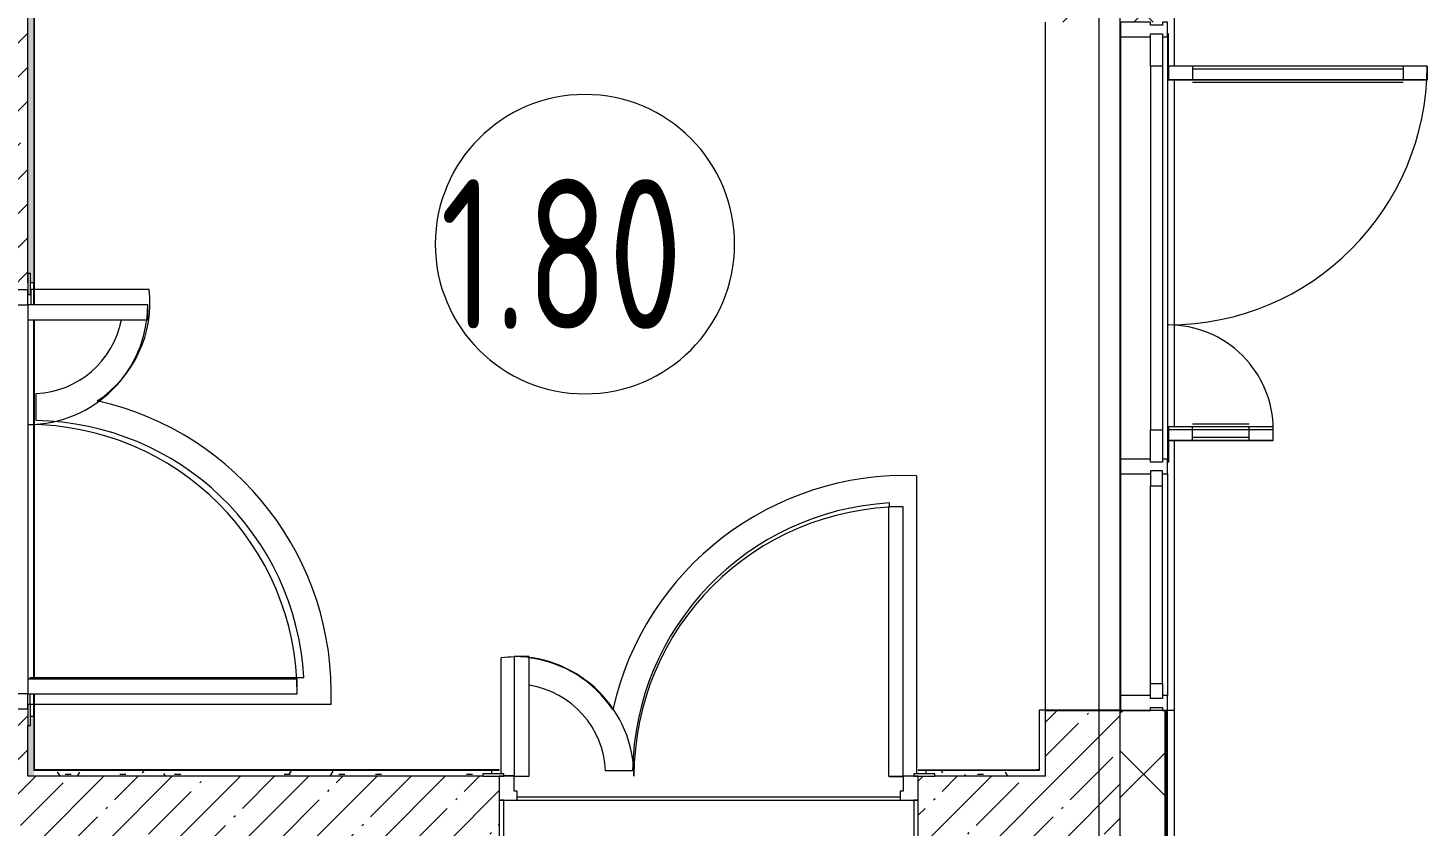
# Model space of a CAD drawing. Header units: millimetres. Extents: x -1113 to 415037, y -3642 to 354837.
# Drawn here: x 121495 to 126170, y 10298 to 12964 of the extents above; entities that cross this region are included whole.
import ezdxf

# ---------------------------------------------------------------- set-up
doc = ezdxf.new("R2010")
doc.units = ezdxf.units.MM
for name, color, linetype, lineweight in [('A-AREA-IDEN', 7, 'Continuous', 9), ('A-DETL-GENF', 7, 'Continuous', 9), ('A-FLOR', 7, 'Continuous', 9), ('A-GLAZ', 7, 'Continuous', 9), ('A-GLAZ-1', 7, 'Continuous', 5), ('A-GLAZ-CWMG', 7, 'Continuous', 9), ('A-GLAZ-CWMG-1', 7, 'Continuous', 20), ('A-WALL', 7, 'Continuous', 5), ('I-WALL', 7, 'Continuous', 5), ('Оси', 7, 'Continuous', 9)]:
    doc.layers.add(name, color=color, linetype=linetype, lineweight=lineweight)
for name, color, linetype, lineweight, true_color in [('A-DOOR-1', 7, 'Continuous', 5, 0xc0c0c0), ('A-DOOR-FRAM-1', 7, 'Continuous', 5, 0xc0c0c0), ('A-WALL-1', 9, 'Continuous', 5, 0x808080), ('A-WALL-FNSH-1', 9, 'Continuous', 5, 0x808080)]:
    doc.layers.add(name, color=color, linetype=linetype, lineweight=lineweight, true_color=true_color)
doc.styles.add('СПДС', font='ГОСТ тип А.ttf', dxfattribs={"width": 0.9})
pattern_1 = [(45, (64.7, -136.06), (-114.04925, 114.04925), []), (45, (178.75, -136.06), (-114.04925, 114.04925), [201.612, -40.322, 6.706, -33.617])]
pattern_2 = [(0, (64.7, -136.06), (243.84, 60.96), [20.117, -162.763, 20.117, -162.763, -975.36]), (0, (64.7, -136.06), (243.84, 60.96), [-365.76, 20.117, -345.643, 20.117, -162.763, -426.72]), (0, (64.7, -136.06), (243.84, 60.96), [-914.4, 20.117, -101.803, 20.117, -284.683]), (120, (156.14, -105.58), (-174.71291, 180.691634), [20.117, -162.763, 20.117, -162.763, -975.36]), (120, (156.14, -105.58), (-174.71291, 180.691634), [-365.76, 20.117, -345.643, 20.117, -162.763, -426.72]), (120, (156.14, -105.58), (-174.71291, 180.691634), [-914.4, 20.117, -101.803, 20.117, -284.683]), (240, (186.62, 16.34), (-69.12709, -241.651634), [20.117, -162.763, 20.117, -162.763, -975.36]), (240, (186.62, 16.34), (-69.12709, -241.651634), [-365.76, 20.117, -345.643, 20.117, -162.763, -426.72]), (240, (186.62, 16.34), (-69.12709, -241.651634), [-914.4, 20.117, -101.803, 20.117, -284.683])]

# ---------------------------------------------------------------- blocks, each defined once
blk = doc.blocks.new('110_Дверь_СКБ_2Ст - Д-5_п_ Из игровой в коридор-32679362-Объем проектирования 1 этажа')
at = {"layer": 'A-DOOR-1'}
for p, q in [((662.5, 1010), (612.5, 1010)), ((612.5, 1010), (612.5, 110)), ((662.5, 110), (662.5, 1010)), ((-637.5, 510), (-637.5, 110)), ((-587.5, 510), (-637.5, 510)), ((-587.5, 110), (-587.5, 510)), ((-637.5, 110), (-587.5, 110)), ((612.5, 110), (662.5, 110))]:
    blk.add_line(p, q, dxfattribs=at)
for centre, radius, start, end in [((662.5, 110), 900, 90, 180), ((-637.5, 110), 400, 360, 90)]:
    blk.add_arc(centre, radius, start, end, dxfattribs=at)
at = {"layer": 'A-DOOR-FRAM-1'}
for p, q in [((-672.5, 118), (-742.5, 118)), ((-742.5, 118), (-742.5, 110)), ((-742.5, 110), (-672.5, 110)), ((-637.5, 110), (-687.5, 110)), ((-687.5, 110), (-687.5, 30)), ((-672.5, 110), (-672.5, 118)), ((-637.5, 60), (-637.5, 110)), ((662.5, 110), (662.5, 60)), ((712.5, 110), (662.5, 110)), ((767.5, 118), (697.5, 118)), ((697.5, 118), (697.5, 110)), ((697.5, 110), (767.5, 110)), ((712.5, 30), (712.5, 110)), ((767.5, 110), (767.5, 118)), ((-627.5, 60), (-637.5, 60)), ((-627.5, 30), (-627.5, 60)), ((662.5, 60), (652.5, 60)), ((652.5, 60), (652.5, 30)), ((-687.5, 30), (-627.5, 30)), ((-672.5, 30), (-687.5, 30)), ((-687.5, 30), (-687.5, -110)), ((-672.5, -110), (-672.5, 30)), ((652.5, 30), (712.5, 30)), ((712.5, 30), (697.5, 30)), ((697.5, 30), (697.5, -110)), ((712.5, -110), (712.5, 30)), ((-672.5, -110), (-742.5, -110)), ((-742.5, -110), (-742.5, -118)), ((-742.5, -118), (-672.5, -118)), ((-687.5, -110), (-672.5, -110)), ((-672.5, -118), (-672.5, -110)), ((697.5, -110), (712.5, -110)), ((767.5, -110), (697.5, -110)), ((697.5, -110), (697.5, -118)), ((697.5, -118), (767.5, -118)), ((767.5, -118), (767.5, -110))]:
    blk.add_line(p, q, dxfattribs=at)
blk = doc.blocks.new('110_Дверь_СКБ_2Ст - Д-1_л_Лестничная клетка EIS60 2-V69-Объем проектирования 1 этажа')
at = {"layer": 'A-DOOR-1'}
for p, q in [((662.5, 1010), (612.5, 1010)), ((612.5, 1010), (612.5, 110)), ((662.5, 110), (662.5, 1010)), ((-637.5, 510), (-637.5, 110)), ((-587.5, 510), (-637.5, 510)), ((-587.5, 110), (-587.5, 510)), ((-637.5, 110), (-587.5, 110)), ((612.5, 110), (662.5, 110))]:
    blk.add_line(p, q, dxfattribs=at)
for centre, radius, start, end in [((662.5, 110), 900, 90, 180), ((-637.5, 110), 400, 360, 90)]:
    blk.add_arc(centre, radius, start, end, dxfattribs=at)
at = {"layer": 'A-DOOR-FRAM-1'}
for p, q in [((-672.5, 118), (-742.5, 118)), ((-742.5, 118), (-742.5, 110)), ((-742.5, 110), (-672.5, 110)), ((-637.5, 110), (-687.5, 110)), ((-687.5, 110), (-687.5, 30)), ((-672.5, 110), (-672.5, 118)), ((-637.5, 60), (-637.5, 110)), ((662.5, 110), (662.5, 60)), ((712.5, 110), (662.5, 110)), ((767.5, 118), (697.5, 118)), ((697.5, 118), (697.5, 110)), ((697.5, 110), (767.5, 110)), ((712.5, 30), (712.5, 110)), ((767.5, 110), (767.5, 118)), ((-627.5, 60), (-637.5, 60)), ((-627.5, 30), (-627.5, 60)), ((662.5, 60), (652.5, 60)), ((652.5, 60), (652.5, 30)), ((-687.5, 30), (-627.5, 30)), ((-672.5, 30), (-687.5, 30)), ((-687.5, 30), (-687.5, -110)), ((-672.5, -110), (-672.5, 30)), ((652.5, 30), (712.5, 30)), ((712.5, 30), (697.5, 30)), ((697.5, 30), (697.5, -110)), ((712.5, -110), (712.5, 30)), ((-672.5, -110), (-742.5, -110)), ((-742.5, -110), (-742.5, -118)), ((-742.5, -118), (-672.5, -118)), ((-687.5, -110), (-672.5, -110)), ((-672.5, -118), (-672.5, -110)), ((697.5, -110), (712.5, -110)), ((767.5, -110), (697.5, -110)), ((697.5, -110), (697.5, -118)), ((697.5, -118), (767.5, -118)), ((767.5, -118), (767.5, -110))]:
    blk.add_line(p, q, dxfattribs=at)
blk = doc.blocks.new('PNS_Панель прямоугольная - Нр_Стекло - 40мм-24160822-Объем проектирования 1 этажа')
at = {"layer": 'A-GLAZ'}
for p, q in [((-380, 0), (-380, 40)), ((-380, 40), (-330, 40)), ((-330, 40), (-330, 0)), ((380, 40), (330, 40)), ((330, 40), (330, 0)), ((380, 0), (380, 40)), ((-330, 0), (-380, 0)), ((330, 0), (380, 0))]:
    blk.add_line(p, q, dxfattribs=at)
at = {"layer": 'A-GLAZ-1'}
for p, q in [((-330, 40), (330, 40)), ((-330, 0), (330, 0))]:
    blk.add_line(p, q, dxfattribs=at)
blk = doc.blocks.new('Прямоугольный импост - Импост структурный с накладкой - 160мм-23689442-Объем проектирования 1 этажа')
at = {"layer": 'A-GLAZ-CWMG'}
for p, q in [((125081, 11610), (125081, 10870)), ((125238, 11610), (125238, 10870))]:
    blk.add_line(p, q, dxfattribs=at)
blk = doc.blocks.new('Прямоугольный импост - Импост структурный с накладкой - 160мм-18691760-Объем проектирования 1 этажа')
at = {"layer": 'A-GLAZ-CWMG-1'}
for p, q in [((-50, 0), (-50, 17)), ((-50, 17), (0, 17)), ((0, 0), (-10, 0)), ((-10, 0), (-10, -40)), ((0, 17), (0, 0)), ((-50, -140), (-50, -40)), ((-10, -40), (0, -40)), ((0, -40), (0, -140)), ((0, -140), (-50, -140))]:
    blk.add_line(p, q, dxfattribs=at)
blk = doc.blocks.new('Дверь_Витражная_СКБ_2Ст - ВН-6-31912847-Объем проектирования 1 этажа')
at = {"layer": 'A-DETL-GENF'}
for p, q in [((-715, -20), (-715, -17)), ((-715, -17), (-715, -20)), ((-607, -20), (-715, -20)), ((-715, -20), (-607, -20)), ((-598, -20), (-643, -20)), ((-643, -370), (-643, -20)), ((-598, -20), (-643, -20)), ((-643, -20), (-643, -370)), ((-607, -17), (-607, -20)), ((-607, -20), (-607, -17)), ((-598, -370), (-598, -20)), ((-598, -370), (-598, -20)), ((562, -20), (607, -20)), ((562, -884), (562, -20)), ((562, -20), (562, -884)), ((607, -20), (562, -20)), ((607, -17), (607, -20)), ((607, -17), (607, -20)), ((607, -884), (607, -20)), ((607, -884), (607, -20)), ((607, -20), (715, -20)), ((607, -20), (715, -20)), ((715, -20), (715, -17)), ((715, -20), (715, -17)), ((-643, -100), (-598, -100)), ((-633, -290), (-633, -100)), ((-589, -290), (-589, -100)), ((553, -804), (553, -100)), ((607, -100), (562, -100)), ((597, -804), (597, -100)), ((-643, -290), (-598, -290)), ((-643, -370), (-598, -370)), ((-643, -370), (-598, -370)), ((607, -804), (562, -804)), ((607, -884), (562, -884)), ((562, -884), (607, -884))]:
    blk.add_line(p, q, dxfattribs=at)
at = {"layer": 'A-DOOR-1'}
for p, q in [((-715, 40), (-607, 40)), ((-715, 0), (-715, 40)), ((-607, 40), (-607, 0)), ((607, 40), (715, 40)), ((607, 0), (607, 40)), ((715, 40), (715, 0)), ((-607, 0), (-715, 0)), ((-607, -370), (-607, -20)), ((715, 0), (607, 0)), ((607, -884), (607, -20))]:
    blk.add_line(p, q, dxfattribs=at)
for centre, radius, start, end in [((-607, -20), 350, 270, 0), ((607, -20), 864, 180, 270)]:
    blk.add_arc(centre, radius, start, end, dxfattribs=at)
blk = doc.blocks.new('Прямоугольный импост - Импост структурный с накладкой - 160мм-23689444-Объем проектирования 1 этажа')
at = {"layer": 'A-GLAZ-CWMG'}
for p, q in [((125081, 13070), (125081, 11660)), ((125238, 13070), (125238, 11660)), ((125181, 12972), (125181, 11758)), ((125221, 12972), (125221, 11758))]:
    blk.add_line(p, q, dxfattribs=at)
blk = doc.blocks.new('Прямоугольный импост - Импост структурный с накладкой - 160мм-22960522-Объем проектирования 1 этажа')
at = {"layer": 'A-GLAZ-CWMG-1'}
for p, q in [((-25, 0), (-25, 17)), ((-25, 17), (25, 17)), ((25, 17), (25, 0)), ((-25, -140), (-25, -40)), ((25, -40), (25, -140)), ((25, -140), (-25, -140))]:
    blk.add_line(p, q, dxfattribs=at)
blk = doc.blocks.new('Прямоугольный импост - Импост структурный с накладкой - 160мм-18691766-Объем проектирования 1 этажа')
at = {"layer": 'A-GLAZ-CWMG-1'}
for p, q in [((0, 17), (-50, 17)), ((-50, 17), (-50, 0)), ((-10, -40), (-10, 0)), ((-10, 0), (0, 0)), ((0, 0), (0, 17)), ((-50, -40), (-50, -140)), ((0, -40), (-10, -40)), ((0, -140), (0, -40)), ((-50, -140), (0, -140))]:
    blk.add_line(p, q, dxfattribs=at)
blk = doc.blocks.new('Марка_Помещения - Номер-25198446-Объем проектирования 1 этажа')
at = {"layer": 'A-AREA-IDEN'}
for start, end in [(360, 180), (180, 360)]:
    blk.add_arc((0, 0), 2.5, start, end, dxfattribs=at)

msp = doc.modelspace()

# ---------------------------------------------------------------- hatches: boundary and pattern name
at = {"layer": 'A-WALL'}
h = msp.add_hatch(dxfattribs=at)
h.set_pattern_fill('FP_24', color=256, style=0, pattern_type=2)
h.set_pattern_definition([(45, (64.7, -136.06), (-141.42136, 141.42136), []), (135, (64.7, -136.06), (-141.42136, -141.42136), [])])
h.paths.add_polyline_path([(125294.7, -386.1), (125294.7, 7564), (125144.7, 7564), (125144.7, -386.1), (125288.9, -386.1)])
h.paths.add_polyline_path([(125293.1, 8764), (125294.7, 8764), (125294.7, 10683.9), (125144.7, 10683.9), (125144.7, 8764)])
h.paths.add_polyline_path([(125294.7, 12983.9), (125294.7, 13533.9), (125144.7, 13533.9), (125144.7, 12983.9)])
h.paths.add_polyline_path([(125144.7, 15083.9), (125294.7, 15083.9), (125294.7, 21413.9), (125144.7, 21413.9), (125144.7, 16816.4)])
at = {"layer": 'I-WALL'}
h = msp.add_hatch(dxfattribs=at)
h.set_pattern_fill('FP_1', color=256, style=0, pattern_type=2)
h.set_pattern_definition(pattern_1)
h.paths.add_polyline_path([(124944.7, 10463.9), (125144.7, 10463.9), (125144.7, 10683.9), (124894.7, 10683.9), (124894.7, 10463.9)])
h.paths.add_polyline_path([(124894.7, 12983.9), (125144.7, 12983.9), (125144.7, 13533.9), (124894.7, 13533.9), (124894.7, 13106.4)])
h.paths.add_polyline_path([(124894.7, 15083.9), (125144.7, 15083.9), (125144.7, 21263.9), (124894.7, 21263.9), (124894.7, 15413.9)])
h = msp.add_hatch(dxfattribs=at)
h.set_pattern_fill('FP_191', color=256, style=0, pattern_type=2)
h.set_pattern_definition(pattern_2)
h.paths.add_polyline_path([(121494.7, 10463.9), (121514.7, 10463.9), (121514.7, 10663.9), (121502.7, 10663.9), (121502.7, 10633.9), (121494.7, 10633.9)])
h.paths.add_polyline_path([(121514.7, 12113.9), (121514.7, 18680.9), (121494.7, 18693.9), (121494.9, 12143.9), (121502.7, 12143.9), (121502.7, 12113.9)])
h.paths.add_polyline_path([(121514.7, 18681.9), (121514.7, 18692.9), (121496.4, 18692.9)])
h = msp.add_hatch(dxfattribs=at)
h.set_pattern_fill('FP_1', color=256, style=0, pattern_type=2)
h.set_pattern_definition(pattern_1)
h.paths.add_polyline_path([(121274.7, 10243.9), (121494.7, 10243.9), (121494.7, 10688.9), (121274.7, 10688.9), (121274.7, 10246.7)])
h.paths.add_polyline_path([(121444.7, 12088.9), (121494.7, 12088.9), (121494.7, 13263.9), (121274.7, 13263.9), (121274.7, 12088.9), (121414.7, 12088.9)])
h.paths.add_polyline_path([(121274.7, 13763.9), (121494.7, 13763.9), (121494.7, 18463.9), (121274.7, 18463.9), (121274.7, 13783.9)])
h = msp.add_hatch(dxfattribs=at)
h.set_pattern_fill('FP_191', color=256, style=0, pattern_type=2)
h.set_pattern_definition(pattern_2)
h.paths.add_polyline_path([(122494.2, 10463.9), (123014.7, 10464.3), (123014.7, 10471.9), (123044.7, 10471.9), (123044.7, 10483.9), (121515.7, 10483), (121514.7, 10463.9), (122416.7, 10463.9)])
h.paths.add_polyline_path([(124894.7, 10463.9), (124894.7, 10483.9), (124874.7, 10483.9)])
h.paths.add_polyline_path([(124894.7, 10463.9), (124873.7, 10483.9), (124494.7, 10483.9), (124494.7, 10471.9), (124524.7, 10471.9), (124524.7, 10463.9), (124569.7, 10463.9)])
h = msp.add_hatch(dxfattribs=at)
h.set_pattern_fill('FP_1', color=256, style=0, pattern_type=2)
h.set_pattern_definition(pattern_1)
h.paths.add_polyline_path([(125144.7, 10243.9), (125144.7, 10463.9), (124469.7, 10463.9), (124469.7, 10243.9), (124994.7, 10243.9)])
h.paths.add_polyline_path([(122321.7, 10243.9), (123069.7, 10243.9), (123069.7, 10463.9), (121494.7, 10463.9), (121494.7, 10243.9)])

# ---------------------------------------------------------------- linework, layer by layer
at = {"layer": 'A-FLOR'}
for p, q in [((124894.7, 10683.9), (124894.7, 12983.9)), ((125144.7, 12983.9), (125144.7, 10683.9)), ((121494.7, 12113.9), (121494.7, 12576.4)), ((121505.2, 12038.9), (121505.2, 12091.3)), ((121505.2, 12091.3), (121899.6, 12091.3)), ((121494.7, 12038.9), (121494.7, 10738.9)), ((121522.2, 11652.2), (121522.2, 11742.6)), ((124463.5, 11467.7), (124463.5, 10471.9)), ((124373.5, 11363.9), (124373.5, 11377)), ((123075.9, 10471.9), (123075.9, 10859.9)), ((121502.2, 10788.9), (121502.2, 10793.7)), ((121502.2, 10793.7), (122416.7, 10793.7)), ((121502.2, 10703.9), (121502.2, 10738.9)), ((122507.5, 10703.7), (121502.7, 10703.7)), ((123515, 10482.5), (123424.5, 10482.5)), ((123119.7, 10465.5), (123084.7, 10465.5)), ((124419.7, 10462.5), (124373.5, 10462.5)), ((124409.7, 10393.9), (123129.7, 10393.9)), ((123129.7, 10383.9), (124409.7, 10383.9))]:
    msp.add_line(p, q, dxfattribs=at)
for centre, radius, start, end in [((121508.2, 12046.3), 394, 303.6219, 6.5582), ((121508.2, 12046.3), 394, 303.6219, 6.5582), ((121508.2, 12046.3), 304, 272.6396, 349.0768), ((121508.2, 12046.3), 304, 272.6396, 349.0768), ((121508.2, 10742.3), 1000, 357.7874, 77.3989), ((121508.2, 10742.3), 1000, 357.7874, 77.3989), ((121508.2, 10742.3), 910, 3.2375, 89.1185), ((121508.2, 10742.3), 910, 3.2375, 89.1185), ((124424.9, 10468.5), 1000, 87.7874, 167.3989), ((124424.9, 10468.5), 1000, 87.7874, 167.3989), ((124424.9, 10468.5), 910, 93.2375, 179.1185), ((124424.9, 10468.5), 910, 93.2375, 179.1185), ((123120.9, 10468.5), 394, 90.1715, 96.5582), ((123120.9, 10468.5), 394, 90.1715, 96.5582), ((123120.9, 10468.5), 394, 33.6219, 82.8569), ((123120.9, 10468.5), 394, 33.6219, 82.8569), ((123120.9, 10468.5), 304, 2.6396, 80.7387), ((123120.9, 10468.5), 304, 2.6396, 80.7387)]:
    msp.add_arc(centre, radius, start, end, dxfattribs=at)
at = {"layer": 'A-WALL'}
for p, q in [((125144.7, 8764), (125144.7, 21263.9)), ((125324.7, 13648.9), (125324.7, 12835.9)), ((125324.7, 12790.9), (125324.7, 11630.9)), ((125324.7, 11585.9), (125324.7, -416.1)), ((121514.7, 10663.9), (121514.7, 10483.9)), ((124874.7, 10483.9), (124874.7, 10684.9)), ((125294.7, 8764), (125294.7, 10683.9)), ((125297.7, 8764), (125297.7, 10683.9)), ((125324.7, 10683.9), (125302.7, 10683.9)), ((123044.7, 10483.9), (121514.7, 10483.9)), ((121514.7, 10483.9), (121515.7, 10483.9)), ((121515.7, 10483.9), (123044.7, 10483.9)), ((121515.7, 10483.9), (121515.7, 10483.9)), ((124873.7, 10483.9), (124494.7, 10483.9)), ((124494.7, 10483.9), (124873.7, 10483.9)), ((124873.7, 10483.9), (124873.7, 10484.9)), ((124873.7, 10483.9), (124874.7, 10483.9)), ((124873.7, 10483.9), (124874.7, 10483.9))]:
    msp.add_line(p, q, dxfattribs=at)
at = {"layer": 'A-WALL-1'}
for p, q in [((121494.7, 12576.4), (121494.7, 13263.9)), ((121502.7, 12113.9), (121514.7, 12113.9)), ((121514.7, 10663.9), (121502.7, 10663.9)), ((124894.7, 10684.9), (124874.7, 10684.9)), ((124894.7, 10463.9), (124894.7, 10683.9)), ((125294.7, 10683.9), (125144.7, 10683.9)), ((121494.7, 10463.9), (121494.7, 10633.9)), ((123044.7, 10471.9), (123044.7, 10483.9)), ((124494.7, 10483.9), (124494.7, 10471.9)), ((123014.7, 10463.9), (121494.7, 10463.9)), ((124894.7, 10463.9), (124524.7, 10463.9))]:
    msp.add_line(p, q, dxfattribs=at)
at = {"layer": 'A-WALL-FNSH-1'}
for p, q in [((121514.7, 16085), (121514.7, 12113.9)), ((121514.7, 12088.9), (121515.7, 12088.9)), ((121515.7, 10688.9), (121514.7, 10688.9)), ((124874.7, 10684.9), (124873.7, 10684.9)), ((124873.7, 10684.9), (124873.7, 10484.9)), ((124874.7, 10683.9), (124873.7, 10683.9)), ((125144.7, 10684.9), (124894.7, 10684.9)), ((124894.7, 10683.9), (125144.7, 10683.9)), ((125302.7, 10683.9), (125294.7, 10683.9)), ((125302.7, 8764), (125302.7, 10683.9)), ((123069.7, 10484.9), (121515.7, 10484.9)), ((123044.7, 10483.9), (123069.7, 10483.9)), ((123069.7, 10483.9), (123069.7, 10484.9)), ((124469.7, 10484.9), (124469.7, 10483.9)), ((124469.7, 10483.9), (124494.7, 10483.9)), ((124873.7, 10484.9), (124864.2, 10484.9))]:
    msp.add_line(p, q, dxfattribs=at)
at = {"layer": 'I-WALL'}
for p, q in [((121515.7, 13612.4), (121515.7, 12088.9)), ((121514.7, 12088.9), (121514.7, 12113.9)), ((121514.7, 12038.9), (121514.7, 12088.5)), ((121515.7, 12088.2), (121515.7, 12038.9)), ((121514.7, 10788.9), (121514.7, 11988.9)), ((121515.7, 11988.9), (121515.7, 10788.9)), ((121514.7, 10704.9), (121514.7, 10738.9)), ((121515.7, 10738.9), (121515.7, 10705)), ((121514.7, 10663.9), (121514.7, 10703.7)), ((121515.7, 10703.7), (121515.7, 10483.9)), ((124469.7, 10484.9), (124864.2, 10484.9)), ((124864.2, 10483.9), (124864.2, 10484.9))]:
    msp.add_line(p, q, dxfattribs=at)
at = {"layer": 'Оси'}
msp.add_lwpolyline([(125074.7, -2042.3), (125074.7, 2957.7), (125074.7, 16779), (125074.7, 21779)], dxfattribs=at)

# ---------------------------------------------------------------- block references
at = {"layer": 'A-AREA-IDEN', "xscale": 199.9999999999999, "yscale": 199.9999999999999, "zscale": 199.9999999999999}
msp.add_blockref('Марка_Помещения - Номер-25198446-Объем проектирования 1 этажа', (123355.7, 12241.6), dxfattribs=at)
at = {"layer": 'A-DOOR-1'}
for name, p, rotation in [('Дверь_Витражная_СКБ_2Ст - ВН-6-31912847-Объем проектирования 1 этажа', (125285.7, 12228.9), 89.99999999999957), ('110_Дверь_СКБ_2Ст - Д-1_л_Лестничная клетка EIS60 2-V69-Объем проектирования 1 этажа', (121384.7, 11401.4), 269.9999999999999)]:
    msp.add_blockref(name, p, dxfattribs=dict(at, rotation=rotation))
msp.add_blockref('110_Дверь_СКБ_2Ст - Д-5_п_ Из игровой в коридор-32679362-Объем проектирования 1 этажа', (123757.2, 10353.9), dxfattribs=at)
at = {"layer": 'A-GLAZ', "color": 3, "rotation": 89.99999999999957}
msp.add_blockref('PNS_Панель прямоугольная - Нр_Стекло - 40мм-24160822-Объем проектирования 1 этажа', (125285.7, 11103.9), dxfattribs=at)
at = {"layer": 'A-GLAZ-CWMG', "extrusion": (0, 0, -1), "rotation": 90.00000000000044}
for name, p in [('Прямоугольный импост - Импост структурный с накладкой - 160мм-18691760-Объем проектирования 1 этажа', (-125285.7, 12983.9)), ('Прямоугольный импост - Импост структурный с накладкой - 160мм-22960522-Объем проектирования 1 этажа', (-125285.7, 11498.9))]:
    msp.add_blockref(name, p, dxfattribs=at)
at = {"layer": 'A-GLAZ-CWMG'}
for name in ['Прямоугольный импост - Импост структурный с накладкой - 160мм-23689444-Объем проектирования 1 этажа', 'Прямоугольный импост - Импост структурный с накладкой - 160мм-23689442-Объем проектирования 1 этажа']:
    msp.add_blockref(name, (64.7, -136.1), dxfattribs=at)
at = {"layer": 'A-GLAZ-CWMG', "rotation": 269.9999999999995}
msp.add_blockref('Прямоугольный импост - Импост структурный с накладкой - 160мм-18691766-Объем проектирования 1 этажа', (125285.7, 10683.9), dxfattribs=at)

# ---------------------------------------------------------------- texts
at = {"layer": 'A-AREA-IDEN', "insert": (122871.9, 12458.8), "char_height": 500, "width": 1212.151, "attachment_point": 1, "style": 'СПДС'}
msp.add_mtext('1.80', dxfattribs=at)

doc.saveas('drawing.dxf')
